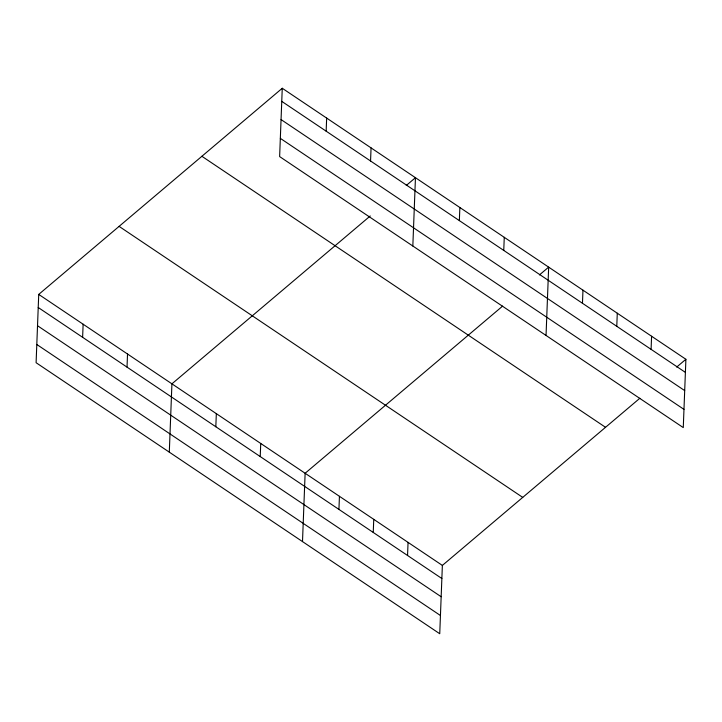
<?xml version="1.0" encoding="UTF-8"?>
<svg xmlns="http://www.w3.org/2000/svg" width="722" height="722" viewBox="0 0 722 722"><rect width="100%" height="100%" fill="white"/><g stroke="black" fill="none" stroke-linecap="round" stroke-linejoin="round"><path stroke-width="1.08" d="M282.257 88.264L279.631 156.584L683.274 427.595L685.9 359.285L282.257 88.264L38.726 294.405L36.1 362.715L439.743 633.736L442.369 565.416L639.854 398.255M82.624 337.309L83.129 324.214M127.027 367.119L127.523 354.024M169.3 452.152L171.926 383.833L370.251 215.959M215.824 426.747L216.329 413.652M260.227 456.557L260.732 443.461M302.5 541.59L305.126 473.271L502.62 306.11M326.154 131.169L326.66 118.074M338.934 509.407L339.439 496.312M370.557 160.988L371.063 147.884M373.247 532.448L373.752 519.344M412.831 246.022L415.457 177.702L406.251 185.491M407.551 555.48L408.056 542.384M459.354 220.607L459.86 207.512M503.757 250.426L504.263 237.321M546.04 335.45L548.666 267.131L539.451 274.929M582.464 303.267L582.97 290.172M616.778 326.308L617.283 313.204M651.091 349.34L651.587 336.244M676.694 367.074L685.9 359.285M281.751 101.36L685.395 372.381M281.057 119.581L684.7 390.602M280.335 138.362L683.978 409.374M201.889 156.286L605.532 427.307M119.094 226.374L522.737 497.395M38.726 294.405L442.369 565.416M38.221 307.5L441.864 578.521M37.517 325.721L441.16 596.742M36.804 344.493L440.447 615.514"/></g></svg>
